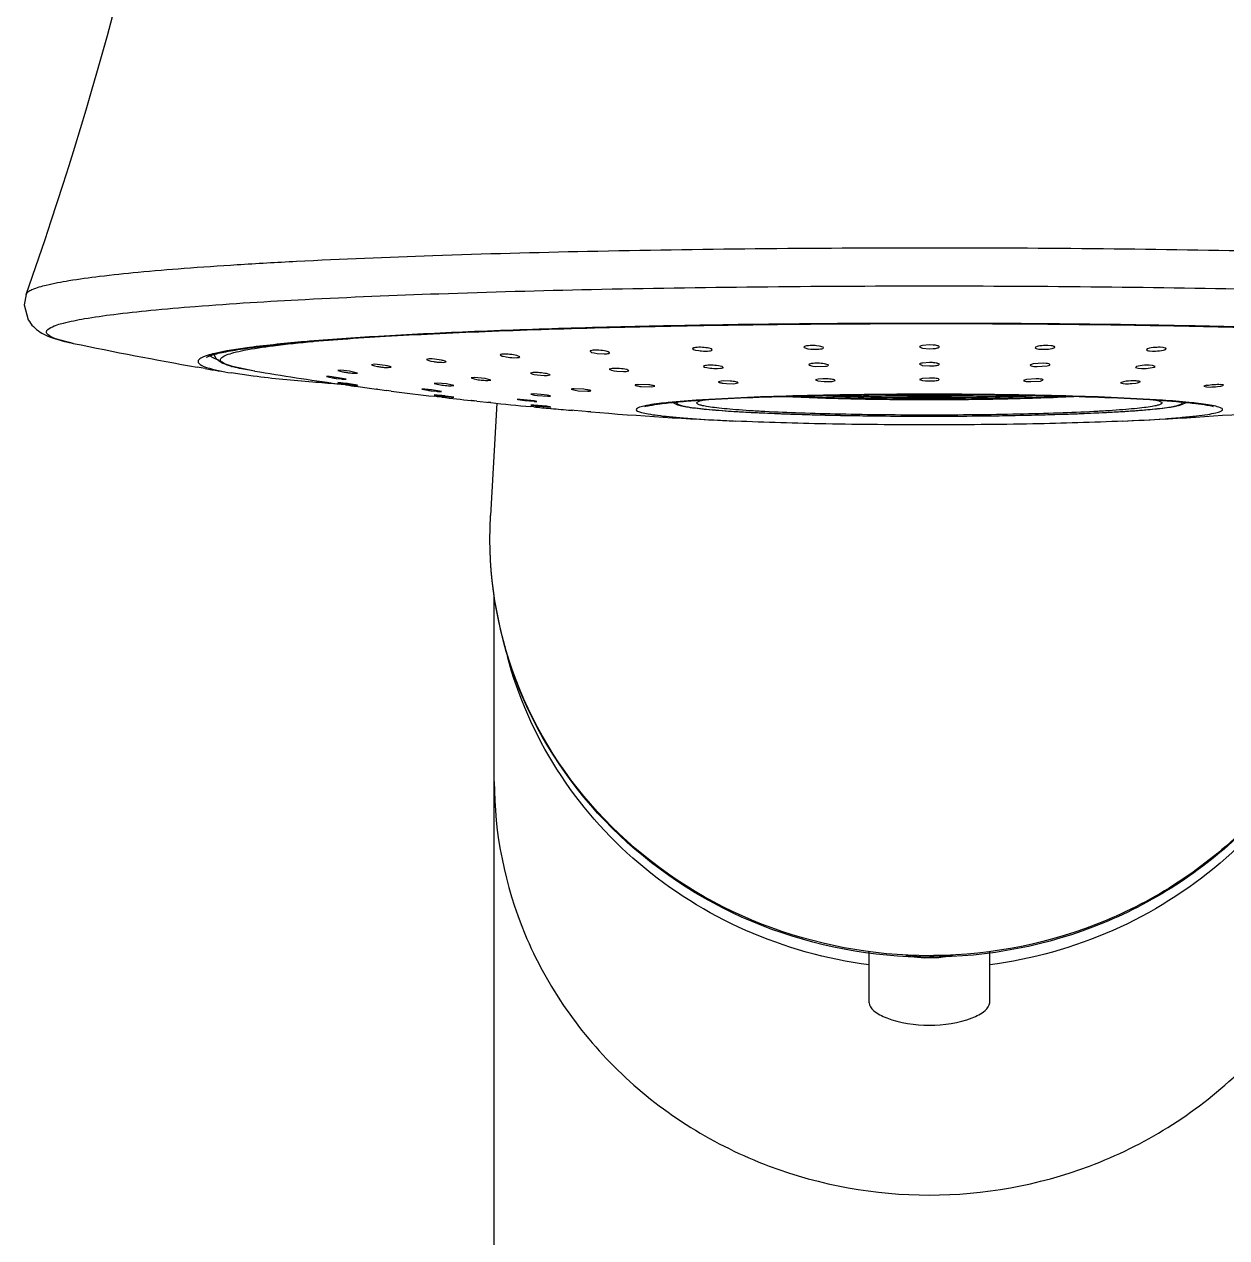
# Model space of a CAD drawing. Header units: millimetres. Extents: x 120 to 1856, y -818 to 764.
# Drawn here: x 1791.29 to 1834.12, y 677.69 to 720.94 of the extents above; entities that cross this region are included whole.
import ezdxf

# ---------------------------------------------------------------- set-up
doc = ezdxf.new("R2010")
doc.units = ezdxf.units.MM
doc.header["$LTSCALE"] = 0.1

msp = doc.modelspace()

# ---------------------------------------------------------------- linework, layer by layer
at = {"color": 7, "linetype": 'Continuous'}
for p, q in [((1791.3489, 711.3122), (1791.2861, 710.9478)), ((1791.2861, 710.9478), (1791.4269, 710.4114)), ((1793.0331, 709.5685), (1793.0323, 709.5686)), ((1815.0926, 709.3803), (1815.1192, 709.3543)), ((1815.1192, 709.3543), (1815.1962, 709.3291)), ((1815.1962, 709.3291), (1815.3109, 709.3089)), ((1815.7659, 709.3683), (1815.6891, 709.3935)), ((1815.7926, 709.3423), (1815.7659, 709.3683)), ((1819.0563, 709.4341), (1819.063, 709.4207)), ((1819.063, 709.4207), (1819.1949, 709.3767)), ((1819.1949, 709.3767), (1819.3073, 709.3627)), ((1819.6178, 709.4719), (1819.5056, 709.4859)), ((1819.7495, 709.4279), (1819.6178, 709.4719)), ((1819.7563, 709.4145), (1819.7495, 709.4279)), ((1823.1784, 709.4455), (1823.248, 709.4048)), ((1823.248, 709.4048), (1823.2815, 709.3973)), ((1823.5284, 709.5136), (1823.2784, 709.4931)), ((1823.2815, 709.3973), (1823.5284, 709.3775)), ((1823.6615, 709.5084), (1823.5284, 709.5136)), ((1823.5284, 709.3775), (1823.6616, 709.3826)), ((1827.3073, 709.4279), (1827.3005, 709.4144)), ((1827.4008, 709.4644), (1827.3073, 709.4279)), ((1827.4342, 709.3655), (1827.5469, 709.3573)), ((1827.8674, 709.483), (1827.7549, 709.4912)), ((1827.9005, 709.3842), (1827.9938, 709.4207)), ((1827.9938, 709.4207), (1828.0005, 709.4341)), ((1831.2909, 709.3683), (1831.2642, 709.3423)), ((1831.365, 709.3929), (1831.2909, 709.3683)), ((1831.8606, 709.4204), (1831.7466, 709.428)), ((1831.8637, 709.3298), (1831.9376, 709.3543)), ((1831.9376, 709.3543), (1831.9642, 709.3804)), ((1797.7766, 709.0722), (1797.775, 709.0707)), ((1798.0411, 709.0369), (1797.8635, 709.14)), ((1798.1193, 709.03), (1798.0474, 709.155)), ((1798.22, 708.9755), (1798.049, 709.0337)), ((1805.7133, 709.0158), (1805.6099, 708.9954)), ((1805.6099, 708.9954), (1805.6954, 708.9552)), ((1805.6954, 708.9552), (1805.7654, 708.9388)), ((1805.7654, 708.9388), (1805.875, 708.9195)), ((1805.9943, 708.9043), (1806.1551, 708.8929)), ((1806.1551, 708.8929), (1806.2066, 708.8923)), ((1806.2066, 708.8923), (1806.3098, 708.9127)), ((1808.2376, 709.1568), (1808.3133, 709.116)), ((1808.3401, 709.1087), (1808.4544, 709.0855)), ((1808.7221, 709.0587), (1808.8351, 709.0592)), ((1808.9376, 709.0865), (1808.8351, 709.1346)), ((1808.8351, 709.0592), (1808.9107, 709.0686)), ((1808.9107, 709.0686), (1808.9376, 709.0865)), ((1811.4396, 709.2867), (1811.4985, 709.2489)), ((1811.4985, 709.2489), (1811.5847, 709.2269)), ((1811.5847, 709.2269), (1811.6961, 709.209)), ((1811.6961, 709.209), (1811.9379, 709.1934)), ((1811.9379, 709.1934), (1812.0382, 709.1975)), ((1812.1395, 709.2315), (1812.0806, 709.2693)), ((1831.3679, 709.3023), (1831.4821, 709.2946)), ((1797.7358, 708.6713), (1797.4433, 708.7226)), ((1798.668, 708.7517), (1798.4918, 708.8112)), ((1799.4454, 708.3992), (1798.6536, 708.5143)), ((1798.6537, 708.5142), (1798.6578, 708.5135)), ((1799.4883, 708.579), (1798.7038, 708.7398)), ((1799.4941, 708.5781), (1799.4882, 708.5791)), ((1802.5596, 708.6096), (1802.4548, 708.6042)), ((1802.4548, 708.6042), (1802.6188, 708.5576)), ((1802.8731, 708.5734), (1802.5596, 708.6096)), ((1803.1548, 708.5067), (1802.8731, 708.5734)), ((1802.9581, 708.5089), (1803.0501, 708.5013)), ((1803.0501, 708.5013), (1803.1548, 708.5067)), ((1803.7616, 708.8217), (1803.6573, 708.8088)), ((1803.6573, 708.8088), (1803.7587, 708.7692)), ((1803.7587, 708.7692), (1803.8733, 708.7459)), ((1804.1412, 708.7798), (1803.7616, 708.8217)), ((1804.1403, 708.7109), (1804.2532, 708.704)), ((1804.2532, 708.704), (1804.3573, 708.7169)), ((1809.4199, 708.5289), (1809.317, 708.5072)), ((1809.317, 708.5072), (1809.4024, 708.4702)), ((1809.4024, 708.4702), (1809.4488, 708.4603)), ((1809.4488, 708.4603), (1809.561, 708.4423)), ((1810.017, 708.4421), (1809.8852, 708.489)), ((1812.2265, 708.6758), (1812.1244, 708.6475)), ((1812.1244, 708.6475), (1812.2007, 708.6101)), ((1812.2007, 708.6101), (1812.2887, 708.5922)), ((1812.2887, 708.5922), (1812.3975, 708.5776)), ((1812.3975, 708.5776), (1812.6273, 708.5645)), ((1812.6273, 708.5645), (1812.7224, 708.5673)), ((1812.7224, 708.5673), (1812.8243, 708.5956)), ((1812.8243, 708.5956), (1812.748, 708.6329)), ((1815.486, 708.7501), (1815.5207, 708.7241)), ((1815.5207, 708.7241), (1815.6008, 708.7029)), ((1815.6008, 708.7029), (1815.7147, 708.686)), ((1815.9755, 708.6737), (1816.0848, 708.68)), ((1816.1513, 708.74), (1816.0716, 708.7612)), ((1816.186, 708.714), (1816.1513, 708.74)), ((1819.2333, 708.8101), (1819.2421, 708.7966)), ((1819.2421, 708.7966), (1819.3766, 708.7587)), ((1819.3766, 708.7587), (1819.4883, 708.7466)), ((1819.4883, 708.7466), (1819.8325, 708.7528)), ((1819.9245, 708.8048), (1819.79, 708.8428)), ((1819.9333, 708.7914), (1819.9245, 708.8048)), ((1823.1784, 708.824), (1823.2547, 708.7866)), ((1823.5284, 708.8839), (1823.2792, 708.866)), ((1823.2813, 708.7815), (1823.5284, 708.7641)), ((1827.1323, 708.8048), (1827.1235, 708.7913)), ((1827.2245, 708.8355), (1827.1323, 708.8048)), ((1827.5826, 708.8596), (1827.2245, 708.8355)), ((1827.2524, 708.7492), (1827.3653, 708.7419)), ((1827.3653, 708.7419), (1827.7228, 708.766)), ((1827.6953, 708.8522), (1827.5826, 708.8596)), ((1827.7228, 708.766), (1827.8147, 708.7966)), ((1827.8147, 708.7966), (1827.8235, 708.8101)), ((1830.9055, 708.74), (1830.8708, 708.714)), ((1830.8708, 708.714), (1830.9672, 708.6805)), ((1830.9722, 708.7585), (1830.9055, 708.74)), ((1830.9672, 708.6805), (1831.0803, 708.6737)), ((1831.4745, 708.7836), (1831.3617, 708.7904)), ((1831.4696, 708.7057), (1831.5361, 708.7241)), ((1831.5708, 708.7501), (1831.4745, 708.7836)), ((1831.5361, 708.7241), (1831.5708, 708.7501)), ((1802.1538, 708.3876), (1802.0487, 708.3895)), ((1802.0487, 708.3895), (1802.2634, 708.342)), ((1802.3987, 708.358), (1802.1538, 708.3876)), ((1802.7487, 708.29), (1802.3987, 708.358)), ((1802.3987, 708.3214), (1802.5719, 708.2992)), ((1802.5259, 708.1115), (1802.4174, 708.1193)), ((1802.5524, 708.114), (1802.4485, 708.1287)), ((1802.5596, 708.1643), (1802.4548, 708.1728)), ((1802.4548, 708.1728), (1802.6253, 708.1416)), ((1802.5784, 708.1078), (1802.5259, 708.1115)), ((1802.729, 708.0892), (1802.5524, 708.114)), ((1802.7365, 708.1419), (1802.5596, 708.1643)), ((1802.7117, 708.0984), (1802.5784, 708.1078)), ((1802.6439, 708.2918), (1802.7487, 708.29)), ((1803.1548, 708.0752), (1802.8647, 708.1241)), ((1802.8731, 708.106), (1803.0501, 708.0836)), ((1803.0501, 708.0836), (1803.1548, 708.0752)), ((1803.178, 708.027), (1803.1485, 708.031)), ((1805.9974, 708.1507), (1805.8933, 708.1432)), ((1805.8933, 708.1432), (1806.0508, 708.1019)), ((1806.3212, 708.1205), (1805.9974, 708.1507)), ((1806.5933, 708.0621), (1806.3212, 708.1205)), ((1806.3942, 708.0602), (1806.4894, 708.0545)), ((1806.4894, 708.0545), (1806.5933, 708.0621)), ((1807.3083, 708.3509), (1807.2047, 708.3362)), ((1807.2047, 708.3362), (1807.3112, 708.2987)), ((1807.7066, 708.3152), (1807.3083, 708.3509)), ((1807.3112, 708.2987), (1807.4029, 708.2822)), ((1807.9047, 708.2612), (1807.7066, 708.3152)), ((1807.7148, 708.2492), (1807.8013, 708.2465)), ((1807.8013, 708.2465), (1807.9047, 708.2612)), ((1809.561, 708.4423), (1809.8102, 708.4209)), ((1809.8102, 708.4209), (1809.9143, 708.4203)), ((1809.9143, 708.4203), (1810.017, 708.4421)), ((1813.1487, 708.1078), (1813.0461, 708.0851)), ((1813.5296, 708.0912), (1813.1487, 708.1078)), ((1813.2627, 708.0316), (1813.6436, 708.015)), ((1813.6436, 708.0149), (1813.7461, 708.0377)), ((1816.1159, 708.2259), (1816.014, 708.1973)), ((1816.1889, 708.23), (1816.1159, 708.2259)), ((1816.1806, 708.149), (1816.296, 708.1374)), ((1816.432, 708.2238), (1816.1889, 708.23)), ((1816.296, 708.1374), (1816.539, 708.1312)), ((1816.539, 708.1312), (1816.6122, 708.1353)), ((1816.6122, 708.1353), (1816.7139, 708.1638)), ((1819.5713, 708.2974), (1819.4698, 708.2642)), ((1819.4698, 708.2642), (1819.555, 708.2289)), ((1819.555, 708.2289), (1819.7809, 708.2061)), ((1819.7292, 708.3067), (1819.5713, 708.2974)), ((1819.9104, 708.2043), (1820.0684, 708.2137)), ((1820.0684, 708.2137), (1820.1698, 708.2468)), ((1823.2798, 708.3176), (1823.1784, 708.2811)), ((1823.1784, 708.2811), (1823.2816, 708.2443)), ((1823.5284, 708.3329), (1823.2798, 708.3176)), ((1823.2816, 708.2443), (1823.395, 708.2331)), ((1826.9885, 708.2851), (1826.887, 708.2468)), ((1827.3276, 708.3067), (1826.9885, 708.2851)), ((1827.0368, 708.2089), (1827.1464, 708.2043)), ((1827.1464, 708.2043), (1827.4857, 708.226)), ((1827.4857, 708.226), (1827.587, 708.2642)), ((1830.4448, 708.2021), (1830.3429, 708.1638)), ((1830.3429, 708.1638), (1830.4377, 708.1359)), ((1830.4377, 708.1359), (1830.5178, 708.1312)), ((1830.5178, 708.1312), (1830.6247, 708.1308)), ((1830.7389, 708.1358), (1830.8818, 708.1497)), ((1830.8818, 708.1497), (1830.9411, 708.1591)), ((1830.9411, 708.1591), (1831.0428, 708.1973)), ((1833.4132, 708.0743), (1833.3107, 708.0377)), ((1833.3107, 708.0377), (1833.405, 708.0154)), ((1833.7943, 708.0316), (1833.9082, 708.0485)), ((1834.0107, 708.0851), (1833.9082, 708.1078)), ((1833.9082, 708.0485), (1833.9842, 708.0673)), ((1833.9842, 708.0673), (1834.0107, 708.0851)), ((1803.8733, 707.9334), (1803.8326, 707.9388)), ((1804.354, 707.8707), (1804.1856, 707.8925)), ((1805.553, 707.9384), (1805.4487, 707.9378)), ((1805.4487, 707.9378), (1805.6638, 707.8953)), ((1805.7987, 707.9145), (1805.553, 707.9384)), ((1806.1487, 707.8546), (1805.7987, 707.9145)), ((1805.7987, 707.8778), (1805.9725, 707.8596)), ((1805.9908, 707.6689), (1805.8875, 707.6811)), ((1805.9974, 707.7246), (1805.8933, 707.7302)), ((1805.8933, 707.7302), (1806.0703, 707.7018)), ((1806.1585, 707.6492), (1805.9908, 707.6689)), ((1806.1654, 707.7075), (1805.9974, 707.7246)), ((1806.0446, 707.8539), (1806.1487, 707.8546)), ((1806.5933, 707.6491), (1806.2945, 707.6927)), ((1806.3212, 707.6718), (1806.4894, 707.6547)), ((1806.4894, 707.6547), (1806.5933, 707.6491)), ((1809.349, 707.7636), (1809.3371, 707.7577)), ((1809.3371, 707.7577), (1809.4585, 707.726)), ((1809.4406, 707.7673), (1809.349, 707.7636)), ((1809.804, 707.7399), (1809.4406, 707.7673)), ((1809.4585, 707.726), (1809.571, 707.7105)), ((1809.571, 707.7105), (1809.9338, 707.6833)), ((1809.9163, 707.7245), (1809.804, 707.7399)), ((1810.0371, 707.6929), (1809.9163, 707.7245)), ((1809.9338, 707.6833), (1810.0252, 707.687)), ((1810.0252, 707.687), (1810.0371, 707.6929)), ((1810.8157, 707.9488), (1810.7689, 707.9352)), ((1810.7689, 707.9352), (1810.9056, 707.896)), ((1810.8719, 707.9515), (1810.8157, 707.9488)), ((1811.2214, 707.9311), (1810.8719, 707.9515)), ((1810.9056, 707.896), (1811.017, 707.881)), ((1811.017, 707.881), (1811.366, 707.8608)), ((1811.366, 707.8608), (1811.422, 707.8634)), ((1811.422, 707.8634), (1811.4689, 707.8771)), ((1821.1815, 707.736), (1823.5284, 707.7025)), ((1823.3993, 707.7521), (1823.5284, 707.7521)), ((1823.5284, 707.7025), (1825.8679, 707.7358)), ((1833.4132, 708.015), (1833.5264, 708.0135)), ((1807.2047, 707.531), (1807.223, 707.529)), ((1807.2178, 707.5297), (1807.2047, 707.531)), ((1807.3083, 707.5201), (1807.2178, 707.5297)), ((1807.223, 707.529), (1807.3149, 707.519)), ((1807.4029, 707.51), (1807.3083, 707.5201)), ((1807.4029, 707.51), (1807.5225, 707.4972)), ((1807.5225, 707.4972), (1807.7553, 707.4723)), ((1807.7553, 707.4723), (1807.8927, 707.4574)), ((1807.8719, 707.4595), (1807.8013, 707.4669)), ((1807.8854, 707.458), (1807.8719, 707.4595)), ((1807.9047, 707.456), (1807.8854, 707.458)), ((1807.8927, 707.4574), (1807.9047, 707.456)), ((1808.1204, 707.4338), (1807.8942, 703.435)), ((1808.9524, 707.5678), (1808.8487, 707.5647)), ((1809.1191, 707.521), (1808.8686, 707.5568)), ((1809.3339, 707.5351), (1808.9524, 707.5678)), ((1809.4452, 707.4946), (1809.1191, 707.521)), ((1809.4346, 707.3037), (1809.3317, 707.3134)), ((1809.4469, 707.5203), (1809.3339, 707.5351)), ((1809.3371, 707.3695), (1809.349, 707.3659)), ((1809.4406, 707.3667), (1809.3385, 707.3702)), ((1809.349, 707.3659), (1809.4857, 707.3478)), ((1809.8885, 707.3263), (1809.4406, 707.3667)), ((1809.4452, 707.4946), (1809.5487, 707.4977)), ((1809.5487, 707.4977), (1809.4469, 707.5203)), ((1809.5956, 707.3363), (1809.9338, 707.3074)), ((1810.0252, 707.3083), (1809.8885, 707.3263)), ((1809.9338, 707.3074), (1810.0357, 707.304)), ((1810.0317, 707.2486), (1810.0196, 707.2497)), ((1810.0371, 707.3047), (1810.0252, 707.3083)), ((1810.05, 707.2469), (1810.0317, 707.2486)), ((1810.872, 707.1778), (1810.7689, 707.1852)), ((1810.7689, 707.1852), (1810.8157, 707.1806)), ((1811.422, 707.1318), (1810.872, 707.1778)), ((1814.3843, 707.4598), (1814.5052, 707.3991)), ((1814.5551, 707.4827), (1814.526, 707.4449)), ((1815.2383, 707.4449), (1815.2383, 707.4453)), ((1831.8185, 707.4453), (1831.8185, 707.4449)), ((1832.4497, 707.3666), (1832.5517, 707.3991)), ((1832.5309, 707.4449), (1832.5021, 707.4825)), ((1832.5517, 707.3991), (1832.6722, 707.4596)), ((1833.672, 707.3394), (1833.4615, 707.3781)), ((1811.3659, 707.1346), (1811.4659, 707.1272)), ((1811.4688, 707.1271), (1811.422, 707.1318)), ((1817.1174, 707.1141), (1817.2328, 707.1081)), ((1821.1559, 706.9904), (1821.4528, 706.9864)), ((1807.8718, 702.5693), (1807.8942, 703.435)), ((1808.0284, 612.8803), (1808.0284, 700.5487)), ((1821.3784, 686.0685), (1821.3784, 687.8788)), ((1825.6784, 686.0685), (1825.6784, 687.8798))]:
    msp.add_line(p, q, dxfattribs=at)
msp.add_lwpolyline([(1822.6961, 687.7589), (1822.8606, 687.7192), (1823.3564, 687.666), (1823.8609, 687.6765), (1824.3278, 687.7447), (1824.3752, 687.758)], dxfattribs=at)
for centre, radius, start, end in [((1669.2649, 754.666), 129.5533, 340.449588, 0.000765), ((1823.53, 856.6483), 150.2083, 258.285753, 259.998724), ((1807.4167, 646.1415), 63.7635, 94.835715, 95.250066), ((1815.1042, 709.3804), 0.0117, 170.42573, 180.27247), ((1815.7809, 709.3422), 0.0117, 350.42324, 0.27265), ((1798.8823, 705.7441), 3.558, 104.42986, 106.47331), ((1799.1145, 704.8604), 4.4716, 104.04963, 104.49005), ((1806.2726, 711.5576), 2.6679, 261.4298, 264.01264), ((1808.5207, 709.8246), 0.7384, 253.68996, 255.8467), ((1808.7997, 711.1833), 2.126, 260.65319, 267.91016), ((1823.5284, 856.6403), 150.2002, 260.112069, 260.468873), ((1799.7915, 712.7904), 4.1941, 254.51184, 254.91912), ((1823.529, 856.6438), 150.0037, 260.77983, 261.921307), ((1803.2833, 712.0856), 3.59, 259.33251, 261.23906), ((1803.4152, 712.9085), 4.4235, 261.17363, 262.8837), ((1803.3357, 712.2538), 3.7639, 262.85039, 264.24265), ((1804.4141, 711.8431), 3.144, 260.0955, 262.55912), ((1804.4102, 711.7717), 3.0727, 262.4592, 264.96112), ((1815.9412, 710.7201), 2.0467, 263.64603, 270.95936), ((1823.3874, 709.4077), 0.6351, 257.93925, 260.39061), ((1823.5297, 706.9323), 1.9516, 86.87568, 90.03698), ((1823.5308, 710.6632), 1.8991, 269.92625, 273.9544), ((1803.2954, 714.65), 6.3918, 260.70909, 261.93563), ((1802.9541, 711.6727), 3.3951, 263.53703, 264.75807), ((1804.4199, 719.8142), 11.8098, 261.25959, 261.84518), ((1823.5283, 856.6396), 149.9995, 262.029515, 262.191284), ((1800.8135, 693.8426), 14.4281, 81.82689, 82.34073), ((1804.7893, 722.3547), 14.377, 261.82435, 262.3407), ((1823.5284, 856.6405), 150.0003, 262.202663, 262.454983), ((1806.6258, 711.5555), 3.5011, 260.54792, 262.44451), ((1806.7257, 712.2351), 4.188, 262.31152, 265.46002), ((1807.8924, 711.4262), 3.1819, 261.14877, 264.96568), ((1807.8701, 711.0972), 2.8522, 264.83237, 266.87913), ((1819.7613, 705.9481), 2.3589, 87.64121, 90.77941), ((1819.8783, 710.5629), 2.3589, 267.63349, 270.77871), ((1823.526, 710.4225), 2.1933, 266.57749, 270.06403), ((1830.5707, 710.6832), 2.5529, 271.21268, 273.77843), ((1833.4784, 710.712), 2.6989, 271.0188, 276.72154), ((1824.6229, 864.9832), 158.4145, 262.473629, 262.58754), ((1823.5285, 856.6409), 150.0008, 262.655833, 263.24603), ((1806.544, 714.169), 6.3351, 262.01366, 263.24372), ((1806.273, 711.2004), 3.3543, 264.85952, 266.09574), ((1807.5446, 719.0171), 11.4109, 262.57667, 263.19196), ((1823.5284, 856.6398), 149.9997, 263.350271, 263.752433), ((1804.6828, 694.2319), 13.5569, 83.17237, 83.72126), ((1807.8004, 721.116), 13.5254, 263.16995, 263.72123), ((1833.4635, 708.9771), 0.9635, 266.52358, 267.00787), ((1823.5285, 856.6409), 150.0007, 264.021343, 264.569141), ((1823.5285, 856.6408), 150.0007, 264.608602, 264.832996), ((1810.4974, 716.4099), 9.1184, 263.63006, 264.32436), ((1823.5284, 856.64), 149.9999, 264.84467, 265.120266), ((1814.854, 708.3341), 0.9979, 249.54294, 249.87648), ((1823.5291, 856.6514), 150.0113, 265.388643, 267.364114), ((1820.0189, 780.7983), 74.077, 266.895537, 267.378134), ((1820.8612, 778.1347), 71.1192, 267.075548, 267.642505), ((1821.506, 793.1439), 86.1423, 267.624656, 267.813582), ((1821.9716, 805.3913), 98.3985, 267.8147, 268.218961), ((1822.4271, 819.515), 112.5295, 268.210687, 268.391251), ((1822.768, 831.6688), 124.6881, 268.391427, 268.727952), ((1823.0642, 844.5088), 137.5316, 268.723373, 268.872881), ((1823.2503, 854.0482), 147.0727, 268.873467, 269.184036), ((1823.51, 873.6467), 166.673, 269.292775, 270.006318), ((1823.5277, 856.6513), 150.0112, 272.635885, 274.611357), ((1823.5284, 704.1267), 16.3821, 270.00008, 270.54614)]:
    msp.add_arc(centre, radius, start, end, dxfattribs=at)
for points, knots in [([(1855.7077, 711.3128), (1855.6959, 711.346), (1855.6277, 711.4131), (1855.3897, 711.5339), (1854.8958, 711.6681), (1854.0912, 711.8178), (1852.9979, 711.9648), (1851.6297, 712.108), (1849.9971, 712.2443), (1848.116, 712.3725), (1845.1641, 712.5378), (1841.0021, 712.7081), (1835.5549, 712.8551), (1829.6565, 712.9456), (1823.5283, 712.9763), (1817.4001, 712.9456), (1811.5017, 712.855), (1806.0546, 712.7081), (1801.8926, 712.5378), (1798.9407, 712.3725), (1797.0596, 712.2443), (1795.427, 712.108), (1794.0588, 711.9648), (1792.9656, 711.8178), (1792.161, 711.668), (1791.667, 711.5339), (1791.429, 711.4131), (1791.3609, 711.346), (1791.3491, 711.3128)], [0, 0, 0, 0, 0.0016327, 0.0041702, 0.0124442, 0.0251468, 0.0422381, 0.0635849, 0.0890045, 0.1182638, 0.151095, 0.22622, 0.3115836, 0.4039963, 0.5000015, 0.5960067, 0.6884192, 0.7737825, 0.8489072, 0.8817381, 0.9109972, 0.9364164, 0.957763, 0.974854, 0.9875564, 0.99583, 0.9983674, 1, 1, 1, 1]), ([(1792.0767, 709.9713), (1792.0767, 710.0451), (1792.3227, 710.1992), (1792.759, 710.3176), (1793.5287, 710.4768), (1794.5595, 710.6175), (1795.8787, 710.7617), (1798.1491, 710.9554), (1801.5716, 711.1638), (1806.2772, 711.3599), (1811.6458, 711.5064), (1817.4707, 711.5971), (1821.483, 711.6173), (1823.5284, 711.6173)], [0, 0, 0, 0, 0.0070017, 0.0221967, 0.0464375, 0.0796886, 0.1216963, 0.172094, 0.2961021, 0.4470404, 0.6191553, 0.8058502, 1, 1, 1, 1]), ([(1823.5284, 711.6173), (1825.5738, 711.6173), (1829.5861, 711.5971), (1835.411, 711.5064), (1840.7796, 711.3599), (1845.4852, 711.1638), (1848.9077, 710.9554), (1851.1781, 710.7617), (1852.4973, 710.6175), (1853.5281, 710.4768), (1854.2978, 710.3176), (1854.7341, 710.1992), (1854.9801, 710.0451), (1854.9801, 709.9713)], [0, 0, 0, 0, 0.1941498, 0.3808447, 0.5529596, 0.7038979, 0.827906, 0.8783037, 0.9203114, 0.9535625, 0.9778033, 0.9929983, 1, 1, 1, 1]), ([(1791.4269, 710.4115), (1791.5267, 710.2332), (1791.8298, 709.934), (1792.4152, 709.7091), (1792.8207, 709.6125), (1793.0322, 709.5686)], [0, 0, 0, 0, 0.3288702, 0.6523508, 1, 1, 1, 1]), ([(1797.775, 709.0711), (1797.7728, 709.0668), (1797.8092, 709.0883), (1797.8321, 709.0942), (1797.9051, 709.1283), (1798.0207, 709.1693), (1798.2144, 709.2212), (1798.4865, 709.2758), (1798.8183, 709.3342), (1799.2066, 709.3934), (1799.6502, 709.4518), (1800.3462, 709.5316), (1801.3429, 709.6261), (1802.6839, 709.7301), (1804.2087, 709.8272), (1805.9033, 709.9169), (1807.7526, 709.9981), (1810.479, 710.0967), (1814.1421, 710.1914), (1818.7518, 710.2597), (1821.9175, 710.275), (1823.5284, 710.275)], [0, 0, 0, 0, 0.0005607, 0.0023653, 0.0051479, 0.008647, 0.0172352, 0.0280105, 0.0410605, 0.056313, 0.0736598, 0.0930345, 0.1377128, 0.1899635, 0.2493084, 0.3152187, 0.3871193, 0.4643731, 0.632196, 0.8128371, 1, 1, 1, 1]), ([(1823.5284, 710.2826), (1820.6228, 710.2826), (1816.3697, 710.2468), (1810.8938, 710.1189), (1807.2582, 709.9924), (1804.0949, 709.8363), (1801.4941, 709.6592), (1799.5335, 709.4621), (1798.4475, 709.303), (1798.0289, 709.1983)], [0, 0, 0, 0, 0.3412432, 0.4994827, 0.6432719, 0.7684597, 0.8714509, 0.9493263, 1, 1, 1, 1]), ([(1849.0279, 709.1983), (1848.6093, 709.303), (1847.5233, 709.4621), (1845.5627, 709.6592), (1842.9619, 709.8363), (1839.7986, 709.9924), (1836.163, 710.1189), (1830.6871, 710.2468), (1826.434, 710.2826), (1823.5284, 710.2826)], [0, 0, 0, 0, 0.0506737, 0.1285491, 0.2315403, 0.3567281, 0.5005173, 0.6587567, 1, 1, 1, 1]), ([(1823.5284, 710.275), (1826.5261, 710.275), (1830.906, 710.2369), (1836.5299, 710.1005), (1840.2258, 709.9658), (1843.3997, 709.8015), (1845.6702, 709.6353), (1847.1498, 709.4853), (1847.9848, 709.3775), (1848.6201, 709.2692), (1848.9769, 709.1915), (1849.1152, 709.1406)], [0, 0, 0, 0, 0.3507501, 0.5124476, 0.6582056, 0.7834682, 0.8843021, 0.9245121, 0.9574878, 0.9827544, 1, 1, 1, 1]), ([(1793.0323, 709.5686), (1792.7897, 709.6189), (1792.4762, 709.6941), (1792.1559, 709.837), (1792.0767, 709.932), (1792.0767, 709.9713)], [0, 0, 0, 0, 0.6961606, 0.8894505, 1, 1, 1, 1]), ([(1798.2758, 708.9837), (1798.2758, 709.0172), (1798.3217, 709.0699), (1798.4, 709.1165), (1798.54, 709.1795), (1798.7809, 709.2506), (1799.3356, 709.3725), (1800.2809, 709.5077), (1801.1053, 709.5936), (1801.5821, 709.6375)], [0, 0, 0, 0, 0.029372, 0.0523374, 0.0820379, 0.1628102, 0.2727547, 0.5798825, 1, 1, 1, 1]), ([(1811.5411, 709.3208), (1811.5157, 709.3184), (1811.485, 709.3158), (1811.4396, 709.2979), (1811.4396, 709.2867)], [0, 0, 0, 0, 0.695953, 1, 1, 1, 1]), ([(1812.0806, 709.2693), (1811.9982, 709.2968), (1811.8167, 709.3197), (1811.6351, 709.3295), (1811.5411, 709.3208)], [0, 0, 0, 0, 0.4791942, 1, 1, 1, 1]), ([(1815.1933, 709.42), (1815.1688, 709.4168), (1815.1366, 709.4116), (1815.0947, 709.394), (1815.0927, 709.3823)], [0, 0, 0, 0, 0.6768386, 1, 1, 1, 1]), ([(1815.6891, 709.3935), (1815.608, 709.4127), (1815.4421, 709.4295), (1815.2753, 709.4308), (1815.1933, 709.42)], [0, 0, 0, 0, 0.5019086, 1, 1, 1, 1]), ([(1815.692, 709.3027), (1815.7165, 709.3059), (1815.7487, 709.3111), (1815.7905, 709.3287), (1815.7924, 709.3403)], [0, 0, 0, 0, 0.6767917, 1, 1, 1, 1]), ([(1819.1565, 709.4782), (1819.1312, 709.474), (1819.0986, 709.4687), (1819.0563, 709.4459), (1819.0563, 709.434)], [0, 0, 0, 0, 0.6823912, 1, 1, 1, 1]), ([(1819.5056, 709.4859), (1819.4746, 709.4885), (1819.3583, 709.4947), (1819.2407, 709.4923), (1819.1565, 709.4782)], [0, 0, 0, 0, 0.267361, 1, 1, 1, 1]), ([(1819.3073, 709.3627), (1819.3384, 709.3601), (1819.4546, 709.3539), (1819.5721, 709.3563), (1819.6562, 709.3704)], [0, 0, 0, 0, 0.2674692, 1, 1, 1, 1]), ([(1819.6562, 709.3704), (1819.6814, 709.3746), (1819.714, 709.3799), (1819.7562, 709.4027), (1819.7562, 709.4146)], [0, 0, 0, 0, 0.6823347, 1, 1, 1, 1]), ([(1823.2784, 709.4931), (1823.2531, 709.4881), (1823.2202, 709.4815), (1823.1784, 709.4577), (1823.1784, 709.4455)], [0, 0, 0, 0, 0.6793801, 1, 1, 1, 1]), ([(1823.8784, 709.4455), (1823.8784, 709.4538), (1823.8565, 709.4725), (1823.7854, 709.4944), (1823.7147, 709.5042), (1823.6615, 709.5084)], [0, 0, 0, 0, 0.1068262, 0.3114251, 1, 1, 1, 1]), ([(1823.6616, 709.3826), (1823.7147, 709.3868), (1823.7854, 709.3966), (1823.8565, 709.4185), (1823.8784, 709.4372), (1823.8784, 709.4455)], [0, 0, 0, 0, 0.6885814, 0.8931698, 1, 1, 1, 1]), ([(1827.3006, 709.4146), (1827.3006, 709.3995), (1827.3602, 709.3751), (1827.4009, 709.3696), (1827.4342, 709.3655)], [0, 0, 0, 0, 0.3090434, 1, 1, 1, 1]), ([(1827.7549, 709.4912), (1827.7234, 709.4922), (1827.6049, 709.4923), (1827.4856, 709.4833), (1827.4008, 709.4644)], [0, 0, 0, 0, 0.2662228, 1, 1, 1, 1]), ([(1827.5469, 709.3573), (1827.5784, 709.3563), (1827.6967, 709.3563), (1827.8158, 709.3653), (1827.9005, 709.3842)], [0, 0, 0, 0, 0.2663691, 1, 1, 1, 1]), ([(1828.0005, 709.434), (1828.0005, 709.449), (1827.9411, 709.4734), (1827.9006, 709.4789), (1827.8674, 709.483)], [0, 0, 0, 0, 0.3091433, 1, 1, 1, 1]), ([(1831.2642, 709.3423), (1831.2642, 709.3305), (1831.3094, 709.3095), (1831.3419, 709.3056), (1831.3679, 709.3023)], [0, 0, 0, 0, 0.3110502, 1, 1, 1, 1]), ([(1831.7466, 709.428), (1831.7132, 709.4287), (1831.5854, 709.4269), (1831.4568, 709.415), (1831.365, 709.3929)], [0, 0, 0, 0, 0.2614313, 1, 1, 1, 1]), ([(1831.4821, 709.2946), (1831.5156, 709.294), (1831.6433, 709.2958), (1831.7719, 709.3077), (1831.8637, 709.3298)], [0, 0, 0, 0, 0.2615334, 1, 1, 1, 1]), ([(1831.9642, 709.3804), (1831.9643, 709.3922), (1831.9191, 709.4131), (1831.8866, 709.4171), (1831.8606, 709.4204)], [0, 0, 0, 0, 0.3110953, 1, 1, 1, 1]), ([(1797.8733, 709.156), (1797.7713, 709.1257), (1797.6319, 709.0861), (1797.4776, 708.9708), (1797.4776, 708.9192)], [0, 0, 0, 0, 0.6734708, 1, 1, 1, 1]), ([(1797.4776, 708.9192), (1797.4776, 708.877), (1797.5852, 708.7785), (1797.9713, 708.6413), (1798.3569, 708.5641), (1798.6537, 708.5142)], [0, 0, 0, 0, 0.0994121, 0.2910354, 1, 1, 1, 1]), ([(1798.6715, 708.7486), (1798.567, 708.7776), (1798.3691, 708.8404), (1798.1833, 708.953), (1798.1193, 709.03)], [0, 0, 0, 0, 0.5202186, 1, 1, 1, 1]), ([(1798.4918, 708.8112), (1798.435, 708.8338), (1798.3493, 708.8677), (1798.2758, 708.9497), (1798.2758, 708.9837)], [0, 0, 0, 0, 0.642736, 1, 1, 1, 1]), ([(1806.1543, 708.9693), (1806.0415, 708.9925), (1805.894, 709.0109), (1805.7461, 709.0162), (1805.7133, 709.0158)], [0, 0, 0, 0, 0.7784754, 1, 1, 1, 1]), ([(1806.3098, 708.9127), (1806.3098, 708.9181), (1806.2933, 708.9299), (1806.2443, 708.9491), (1806.1928, 708.9614), (1806.1543, 708.9693)], [0, 0, 0, 0, 0.096915, 0.2989265, 1, 1, 1, 1]), ([(1808.3401, 709.1841), (1808.3146, 709.1827), (1808.2854, 709.1814), (1808.2376, 709.1674), (1808.2376, 709.1568)], [0, 0, 0, 0, 0.7053814, 1, 1, 1, 1]), ([(1808.8351, 709.1346), (1808.7543, 709.155), (1808.5893, 709.1782), (1808.4228, 709.1884), (1808.3401, 709.1841)], [0, 0, 0, 0, 0.5013534, 1, 1, 1, 1]), ([(1812.0382, 709.1975), (1812.0635, 709.1999), (1812.0942, 709.2025), (1812.1396, 709.2204), (1812.1395, 709.2315)], [0, 0, 0, 0, 0.6959172, 1, 1, 1, 1]), ([(1815.3109, 709.3089), (1815.344, 709.3047), (1815.4705, 709.2928), (1815.599, 709.2904), (1815.692, 709.3027)], [0, 0, 0, 0, 0.2624475, 1, 1, 1, 1]), ([(1799.4882, 708.5791), (1799.4064, 708.5924), (1799.1323, 708.6397), (1798.859, 708.6958), (1798.6716, 708.7506)], [0, 0, 0, 0, 0.2981006, 1, 1, 1, 1]), ([(1804.3573, 708.7169), (1804.3572, 708.7236), (1804.3306, 708.7347), (1804.2924, 708.7483), (1804.2223, 708.7646), (1804.1706, 708.7746), (1804.1412, 708.7798)], [0, 0, 0, 0, 0.0877025, 0.2934052, 0.6065077, 1, 1, 1, 1]), ([(1809.8852, 708.489), (1809.8069, 708.5041), (1809.652, 708.5227), (1809.496, 708.5315), (1809.4199, 708.5289)], [0, 0, 0, 0, 0.5114144, 1, 1, 1, 1]), ([(1812.748, 708.6329), (1812.6652, 708.6542), (1812.4907, 708.6741), (1812.3156, 708.6822), (1812.2265, 708.6758)], [0, 0, 0, 0, 0.4889986, 1, 1, 1, 1]), ([(1815.5874, 708.7842), (1815.5621, 708.7814), (1815.5321, 708.7778), (1815.486, 708.7611), (1815.486, 708.7501)], [0, 0, 0, 0, 0.6989973, 1, 1, 1, 1]), ([(1816.0716, 708.7612), (1815.9912, 708.777), (1815.8295, 708.7915), (1815.667, 708.7929), (1815.5874, 708.7842)], [0, 0, 0, 0, 0.505746, 1, 1, 1, 1]), ([(1816.0848, 708.68), (1816.1101, 708.6828), (1816.1401, 708.6863), (1816.186, 708.7031), (1816.186, 708.714)], [0, 0, 0, 0, 0.6989768, 1, 1, 1, 1]), ([(1819.3342, 708.8487), (1819.3089, 708.845), (1819.278, 708.8403), (1819.2333, 708.8213), (1819.2333, 708.81)], [0, 0, 0, 0, 0.6933208, 1, 1, 1, 1]), ([(1819.79, 708.8428), (1819.7125, 708.8544), (1819.5601, 708.8634), (1819.4073, 708.8592), (1819.3342, 708.8487)], [0, 0, 0, 0, 0.5149143, 1, 1, 1, 1]), ([(1819.8325, 708.7528), (1819.8578, 708.7564), (1819.8886, 708.7611), (1819.9333, 708.7802), (1819.9332, 708.7915)], [0, 0, 0, 0, 0.6932616, 1, 1, 1, 1]), ([(1823.2792, 708.866), (1823.2538, 708.8616), (1823.2225, 708.8558), (1823.1784, 708.8355), (1823.1784, 708.824)], [0, 0, 0, 0, 0.6901895, 1, 1, 1, 1]), ([(1823.8784, 708.824), (1823.8784, 708.8324), (1823.8515, 708.8498), (1823.7745, 708.869), (1823.6949, 708.8777), (1823.636, 708.881)], [0, 0, 0, 0, 0.0989271, 0.3048348, 1, 1, 1, 1]), ([(1823.6618, 708.7686), (1823.7147, 708.7723), (1823.7857, 708.781), (1823.8553, 708.7998), (1823.8784, 708.8163), (1823.8784, 708.824)], [0, 0, 0, 0, 0.695442, 0.8995746, 1, 1, 1, 1]), ([(1827.1236, 708.7915), (1827.1236, 708.7776), (1827.183, 708.758), (1827.2204, 708.7528), (1827.2524, 708.7492)], [0, 0, 0, 0, 0.3008288, 1, 1, 1, 1]), ([(1827.8235, 708.81), (1827.8235, 708.8238), (1827.7644, 708.8434), (1827.7272, 708.8486), (1827.6953, 708.8522)], [0, 0, 0, 0, 0.3009263, 1, 1, 1, 1]), ([(1831.3617, 708.7904), (1831.3278, 708.7911), (1831.1975, 708.7893), (1831.0666, 708.7786), (1830.9722, 708.7585)], [0, 0, 0, 0, 0.259776, 1, 1, 1, 1]), ([(1831.0803, 708.6737), (1831.1141, 708.6731), (1831.2444, 708.6748), (1831.3752, 708.6856), (1831.4696, 708.7057)], [0, 0, 0, 0, 0.2598975, 1, 1, 1, 1]), ([(1802.4174, 708.1193), (1802.1314, 708.1401), (1801.1393, 708.2167), (1800.148, 708.3098), (1799.4454, 708.3992)], [0, 0, 0, 0, 0.2882072, 1, 1, 1, 1]), ([(1813.0461, 708.0851), (1813.0462, 708.0784), (1813.0722, 708.0667), (1813.1112, 708.0554), (1813.1812, 708.042), (1813.2332, 708.035), (1813.2627, 708.0316)], [0, 0, 0, 0, 0.0891119, 0.2938369, 0.6056845, 1, 1, 1, 1]), ([(1813.7461, 708.0377), (1813.7461, 708.0444), (1813.7201, 708.0561), (1813.681, 708.0674), (1813.6111, 708.0808), (1813.5591, 708.0878), (1813.5296, 708.0912)], [0, 0, 0, 0, 0.0891028, 0.2938313, 0.6056811, 1, 1, 1, 1]), ([(1816.014, 708.1973), (1816.014, 708.1917), (1816.0319, 708.1799), (1816.0845, 708.1637), (1816.1395, 708.1544), (1816.1806, 708.149)], [0, 0, 0, 0, 0.0953446, 0.2965583, 1, 1, 1, 1]), ([(1816.7139, 708.1638), (1816.7139, 708.1727), (1816.6786, 708.1873), (1816.6272, 708.2003), (1816.5362, 708.2146), (1816.4694, 708.221), (1816.432, 708.2238)], [0, 0, 0, 0, 0.0909291, 0.3009129, 0.6153126, 1, 1, 1, 1]), ([(1820.1698, 708.2468), (1820.1697, 708.2567), (1820.13, 708.2727), (1820.0728, 708.2855), (1819.9724, 708.2987), (1819.899, 708.3033), (1819.8583, 708.305)], [0, 0, 0, 0, 0.0921251, 0.3044747, 0.620013, 1, 1, 1, 1]), ([(1823.8784, 708.2811), (1823.8784, 708.2921), (1823.8318, 708.3083), (1823.7676, 708.3203), (1823.6546, 708.3309), (1823.5732, 708.3329), (1823.5284, 708.3329)], [0, 0, 0, 0, 0.0922196, 0.3081865, 0.6260496, 1, 1, 1, 1]), ([(1823.5284, 708.2292), (1823.5732, 708.2292), (1823.6546, 708.2312), (1823.7676, 708.2418), (1823.8318, 708.2538), (1823.8784, 708.27), (1823.8784, 708.2811)], [0, 0, 0, 0, 0.373953, 0.6918173, 0.9077821, 1, 1, 1, 1]), ([(1826.887, 708.2468), (1826.887, 708.2417), (1826.9024, 708.2303), (1826.9508, 708.2178), (1826.9998, 708.2118), (1827.0368, 708.2089)], [0, 0, 0, 0, 0.0979825, 0.2968283, 1, 1, 1, 1]), ([(1827.587, 708.2642), (1827.587, 708.2723), (1827.5555, 708.2864), (1827.5076, 708.2951), (1827.4241, 708.3043), (1827.3623, 708.3063), (1827.3276, 708.3067)], [0, 0, 0, 0, 0.0910038, 0.2975735, 0.6107612, 1, 1, 1, 1]), ([(1830.8679, 708.23), (1830.7576, 708.2333), (1830.6157, 708.2269), (1830.4754, 708.2077), (1830.4448, 708.2021)], [0, 0, 0, 0, 0.7796948, 1, 1, 1, 1]), ([(1831.0428, 708.1973), (1831.0428, 708.2029), (1831.0235, 708.2138), (1830.9684, 708.2244), (1830.9107, 708.2287), (1830.8679, 708.23)], [0, 0, 0, 0, 0.0917694, 0.2912652, 1, 1, 1, 1]), ([(1833.4132, 708.0743), (1833.4947, 708.0897), (1833.6598, 708.1059), (1833.8256, 708.1121), (1833.9082, 708.1078)], [0, 0, 0, 0, 0.5008521, 1, 1, 1, 1]), ([(1811.4689, 707.8771), (1811.4688, 707.8843), (1811.4367, 707.8939), (1811.394, 707.9064), (1811.3133, 707.9196), (1811.2547, 707.9274), (1811.2214, 707.9311)], [0, 0, 0, 0, 0.0845645, 0.2918775, 0.6071265, 1, 1, 1, 1]), ([(1823.5284, 707.7558), (1821.9829, 707.7558), (1819.2123, 707.7236), (1816.4423, 707.6244), (1815.2198, 707.5404)], [0, 0, 0, 0, 0.5577725, 1, 1, 1, 1]), ([(1815.2222, 707.5345), (1816.4194, 707.6184), (1819.1456, 707.7176), (1821.8724, 707.7511), (1823.3993, 707.7521)], [0, 0, 0, 0, 0.4400801, 1, 1, 1, 1]), ([(1818.3681, 707.68), (1819.1535, 707.638), (1820.8714, 707.5836), (1823.5222, 707.5571), (1826.1739, 707.5834), (1827.8931, 707.6376), (1828.6795, 707.6795)], [0, 0, 0, 0, 0.2287601, 0.4998092, 0.7709578, 1, 1, 1, 1]), ([(1823.5284, 707.5788), (1822.6387, 707.5788), (1820.994, 707.595), (1819.3499, 707.6462), (1818.596, 707.6856)], [0, 0, 0, 0, 0.5409639, 1, 1, 1, 1]), ([(1819.6333, 707.711), (1820.2369, 707.6834), (1821.5331, 707.6462), (1823.5223, 707.6282), (1825.5122, 707.646), (1826.8095, 707.683), (1827.4139, 707.7105)], [0, 0, 0, 0, 0.2329226, 0.4998006, 0.7667812, 1, 1, 1, 1]), ([(1823.5284, 707.6468), (1822.8791, 707.6468), (1821.6589, 707.6576), (1820.4391, 707.6916), (1819.8688, 707.7167)], [0, 0, 0, 0, 0.532155, 1, 1, 1, 1]), ([(1825.5271, 707.7401), (1824.8567, 707.7221), (1823.5163, 707.7074), (1822.1759, 707.7225), (1821.5065, 707.7408)], [0, 0, 0, 0, 0.5003636, 1, 1, 1, 1]), ([(1831.837, 707.5404), (1830.6145, 707.6244), (1827.8445, 707.7236), (1825.0739, 707.7558), (1823.5284, 707.7558)], [0, 0, 0, 0, 0.4422275, 1, 1, 1, 1]), ([(1823.5284, 707.7521), (1825.0792, 707.7521), (1827.8492, 707.7194), (1830.6187, 707.6197), (1831.835, 707.5345)], [0, 0, 0, 0, 0.5598374, 1, 1, 1, 1]), ([(1827.1731, 707.7161), (1826.6047, 707.6912), (1825.3899, 707.6575), (1824.1747, 707.6468), (1823.5284, 707.6468)], [0, 0, 0, 0, 0.4681753, 1, 1, 1, 1]), ([(1828.4718, 707.6862), (1827.7166, 707.6465), (1826.0688, 707.595), (1824.4205, 707.5788), (1823.5284, 707.5788)], [0, 0, 0, 0, 0.4587895, 1, 1, 1, 1]), ([(1809.3385, 707.3702), (1809.3381, 707.3701), (1809.3376, 707.37), (1809.3371, 707.3697), (1809.3371, 707.3695)], [0, 0, 0, 0, 0.6739903, 1, 1, 1, 1]), ([(1810.0357, 707.304), (1810.0361, 707.304), (1810.0366, 707.3041), (1810.0371, 707.3045), (1810.0371, 707.3047)], [0, 0, 0, 0, 0.6737545, 1, 1, 1, 1]), ([(1813.3573, 707.3334), (1813.2878, 707.3178), (1813.2023, 707.2981), (1813.0842, 707.2401), (1813.0842, 707.2092)], [0, 0, 0, 0, 0.6973887, 1, 1, 1, 1]), ([(1813.0842, 707.2092), (1813.0842, 707.1856), (1813.1613, 707.1355), (1813.3003, 707.0969), (1813.5438, 707.0453), (1813.8706, 706.9995), (1814.2888, 706.9525), (1815.0097, 706.8891), (1815.5925, 706.8525), (1816.0071, 706.83)], [0, 0, 0, 0, 0.023879, 0.0751848, 0.1569223, 0.2690335, 0.4107255, 0.5808326, 1, 1, 1, 1]), ([(1815.2198, 707.5404), (1814.8391, 707.5143), (1814.2168, 707.4625), (1813.5947, 707.3867), (1813.3573, 707.3334)], [0, 0, 0, 0, 0.6106025, 1, 1, 1, 1]), ([(1813.3924, 707.3137), (1813.4447, 707.3348), (1813.6303, 707.369), (1813.9999, 707.428), (1814.5567, 707.4837), (1814.9832, 707.5177), (1815.2222, 707.5345)], [0, 0, 0, 0, 0.0916224, 0.3041746, 0.6103561, 1, 1, 1, 1]), ([(1814.5106, 707.3971), (1814.5709, 707.375), (1814.7106, 707.3384), (1815.0687, 707.2749), (1815.6655, 707.2093), (1816.5569, 707.1419), (1817.666, 707.0834), (1818.9603, 707.0355), (1820.9352, 706.9869), (1822.4743, 706.9733), (1823.5284, 706.9733)], [0, 0, 0, 0, 0.0212979, 0.0477709, 0.1206862, 0.2203722, 0.3444422, 0.4892245, 0.6501988, 1, 1, 1, 1]), ([(1814.526, 707.4449), (1814.526, 707.424), (1814.569, 707.3965), (1814.6265, 707.3736), (1814.7407, 707.3398), (1814.9322, 707.3029), (1815.2247, 707.2609), (1815.5946, 707.2207), (1816.2339, 707.1652), (1816.7501, 707.1336), (1817.1174, 707.1141)], [0, 0, 0, 0, 0.0237295, 0.0456678, 0.075116, 0.1569415, 0.2691623, 0.410923, 0.5810772, 1, 1, 1, 1]), ([(1815.2383, 707.4453), (1815.2385, 707.4561), (1815.2615, 707.482), (1815.3518, 707.5206), (1815.4403, 707.5411), (1815.5087, 707.5548)], [0, 0, 0, 0, 0.1088865, 0.3022293, 1, 1, 1, 1]), ([(1831.8185, 707.4449), (1831.8185, 707.4254), (1831.778, 707.3999), (1831.7242, 707.3786), (1831.6171, 707.3472), (1831.4376, 707.313), (1831.1634, 707.274), (1830.8167, 707.2367), (1830.3995, 707.2009), (1829.9164, 707.1673), (1829.1541, 707.1237), (1828.0755, 707.0789), (1826.6605, 707.0402), (1825.1251, 707.0163), (1823.5284, 707.0083), (1821.9317, 707.0163), (1820.3964, 707.0402), (1818.9813, 707.0789), (1817.9027, 707.1237), (1817.1404, 707.1673), (1816.6573, 707.2009), (1816.2402, 707.2367), (1815.8934, 707.274), (1815.6192, 707.313), (1815.4397, 707.3472), (1815.3326, 707.3786), (1815.2788, 707.3999), (1815.2383, 707.4254), (1815.2383, 707.4449)], [0, 0, 0, 0, 0.0035007, 0.0067478, 0.0111092, 0.0232292, 0.0398543, 0.0608581, 0.0860556, 0.115215, 0.1480602, 0.2235276, 0.3095813, 0.4029305, 0.4999996, 0.5970687, 0.690418, 0.7764718, 0.8519392, 0.8847843, 0.9139437, 0.9391414, 0.9601453, 0.9767706, 0.9888907, 0.9932521, 0.9964992, 1, 1, 1, 1]), ([(1823.5284, 706.9737), (1824.1139, 706.9737), (1825.2623, 706.9795), (1826.9296, 707.0054), (1828.4662, 707.0474), (1829.6375, 707.0961), (1830.4653, 707.1434), (1830.9899, 707.1799), (1831.4429, 707.2188), (1831.8194, 707.2593), (1832.1172, 707.3016), (1832.3121, 707.3389), (1832.4284, 707.3729), (1832.4869, 707.3961), (1832.5309, 707.4238), (1832.5309, 707.4449)], [0, 0, 0, 0, 0.1941439, 0.3808365, 0.5529452, 0.7038786, 0.7695695, 0.8278877, 0.8782828, 0.9202912, 0.9535413, 0.9777813, 0.9865041, 0.9929986, 1, 1, 1, 1]), ([(1823.5284, 706.9733), (1824.5479, 706.9733), (1826.0393, 706.986), (1827.9579, 707.0315), (1829.2279, 707.0766), (1830.3297, 707.1317), (1831.2326, 707.1957), (1831.8501, 707.2578), (1832.2308, 707.3164), (1832.3831, 707.3483), (1832.4497, 707.3666)], [0, 0, 0, 0, 0.3421527, 0.5005225, 0.6440868, 0.768651, 0.8707314, 0.9478616, 0.9768353, 1, 1, 1, 1]), ([(1830.4265, 706.7988), (1830.926, 706.8218), (1831.6298, 706.86), (1832.5017, 706.9274), (1833.011, 706.9782), (1833.409, 707.0282), (1833.7083, 707.0849), (1833.8744, 707.1272), (1833.9726, 707.1817), (1833.9726, 707.2092)], [0, 0, 0, 0, 0.417318, 0.5878206, 0.7303021, 0.8432573, 0.9256139, 0.9770377, 1, 1, 1, 1]), ([(1831.5473, 707.5549), (1831.6159, 707.5413), (1831.7047, 707.5207), (1831.7952, 707.482), (1831.8184, 707.4562), (1831.8185, 707.4453)], [0, 0, 0, 0, 0.6978725, 0.8912002, 1, 1, 1, 1]), ([(1831.835, 707.5345), (1832.0541, 707.5191), (1832.4503, 707.4882), (1832.9767, 707.4358), (1833.3587, 707.3827), (1833.564, 707.3446), (1833.6374, 707.3226)], [0, 0, 0, 0, 0.3627389, 0.6562471, 0.8733727, 1, 1, 1, 1]), ([(1833.4615, 707.3781), (1833.2355, 707.4145), (1832.6943, 707.4759), (1832.1517, 707.5188), (1831.837, 707.5404)], [0, 0, 0, 0, 0.4204973, 1, 1, 1, 1]), ([(1833.9726, 707.2092), (1833.9726, 707.2219), (1833.9481, 707.2524), (1833.8471, 707.2989), (1833.7484, 707.3231), (1833.672, 707.3394)], [0, 0, 0, 0, 0.1122296, 0.305823, 1, 1, 1, 1]), ([(1811.4659, 707.1272), (1811.4666, 707.1272), (1811.4672, 707.1274), (1811.4689, 707.1269), (1811.4688, 707.1271)], [0, 0, 0, 0, 0.7501312, 1, 1, 1, 1]), ([(1830.4265, 706.7988), (1829.3562, 706.7495), (1827.0569, 706.6834), (1823.5284, 706.6514), (1819.9999, 706.6834), (1817.7006, 706.7495), (1816.6303, 706.7988)], [0, 0, 0, 0, 0.2329332, 0.4999983, 0.7670644, 1, 1, 1, 1]), ([(1839.1626, 703.435), (1839.2763, 701.4241), (1838.6212, 697.278), (1835.1582, 692.0184), (1829.844, 688.5066), (1825.627, 687.6901), (1823.5284, 687.6901)], [0, 0, 0, 0, 0.2449353, 0.4927023, 0.7447933, 1, 1, 1, 1]), ([(1839.1626, 703.435), (1839.275, 701.446), (1838.6302, 697.3423), (1835.2135, 692.122), (1829.956, 688.6094), (1825.7724, 687.7652), (1823.6845, 687.7453)], [0, 0, 0, 0, 0.2442174, 0.491667, 0.7440444, 1, 1, 1, 1]), ([(1823.5284, 687.6901), (1821.5039, 687.6901), (1817.4373, 688.4492), (1812.2463, 691.7237), (1808.7251, 696.6652), (1807.8809, 700.6193), (1807.8717, 702.5638)], [0, 0, 0, 0, 0.2550229, 0.5071236, 0.755049, 1, 1, 1, 1]), ([(1823.5284, 687.7446), (1821.5014, 687.7446), (1817.4329, 688.5023), (1812.2418, 691.7696), (1808.7242, 696.6946), (1807.8808, 700.634), (1807.8718, 702.5693)], [0, 0, 0, 0, 0.2557489, 0.5081762, 0.7558193, 1, 1, 1, 1]), ([(1821.3784, 687.4128), (1819.8726, 687.6133), (1816.9161, 688.4392), (1813.0468, 690.8601), (1810.0783, 694.2547), (1808.8718, 696.9987), (1808.4978, 698.4116)], [0, 0, 0, 0, 0.2546995, 0.5066315, 0.7549496, 1, 1, 1, 1]), ([(1838.5611, 698.4192), (1838.1876, 697.0055), (1836.9819, 694.2596), (1834.0133, 690.8626), (1830.1426, 688.4399), (1827.1849, 687.6134), (1825.6784, 687.4128)], [0, 0, 0, 0, 0.2450489, 0.4933656, 0.7452981, 1, 1, 1, 1]), ([(1808.0284, 693.9525), (1808.0284, 692.1077), (1808.8139, 688.1979), (1812.3081, 683.1908), (1817.5617, 679.9335), (1821.5955, 679.2111), (1823.5284, 679.2111)], [0, 0, 0, 0, 0.2344815, 0.4918124, 0.75432, 1, 1, 1, 1]), ([(1823.5284, 679.2111), (1825.4613, 679.2111), (1829.4951, 679.9335), (1834.7487, 683.1908), (1838.243, 688.1979), (1839.0284, 692.1077), (1839.0284, 693.9525)], [0, 0, 0, 0, 0.24568, 0.5081876, 0.7655185, 1, 1, 1, 1]), ([(1824.2192, 687.7515), (1824.1076, 687.7297), (1823.6483, 687.6653), (1823.1763, 687.6847), (1822.8331, 687.7524)], [0, 0, 0, 0, 0.2453984, 1, 1, 1, 1]), ([(1821.3784, 686.0685), (1821.3784, 685.9617), (1821.5896, 685.7124), (1822.2993, 685.3726), (1823.014, 685.2617), (1823.5284, 685.2617)], [0, 0, 0, 0, 0.1335597, 0.3570281, 1, 1, 1, 1]), ([(1823.5284, 685.2617), (1824.0428, 685.2617), (1824.7575, 685.3726), (1825.4672, 685.7124), (1825.6784, 685.9617), (1825.6784, 686.0685)], [0, 0, 0, 0, 0.642972, 0.8664401, 1, 1, 1, 1])]:
    msp.add_open_spline(points, degree=3, knots=knots, dxfattribs=at)
for points in [[(1798.049, 709.0337), (1798.0463, 709.0348), (1798.0437, 709.0358), (1798.0411, 709.0369)], [(1798.6716, 708.7506), (1798.6704, 708.751), (1798.6692, 708.7513), (1798.668, 708.7517)], [(1798.7038, 708.7398), (1798.7026, 708.7401), (1798.7015, 708.7404), (1798.7003, 708.7407)]]:
    msp.add_open_spline(points, degree=3, dxfattribs=at)

doc.saveas('drawing.dxf')
